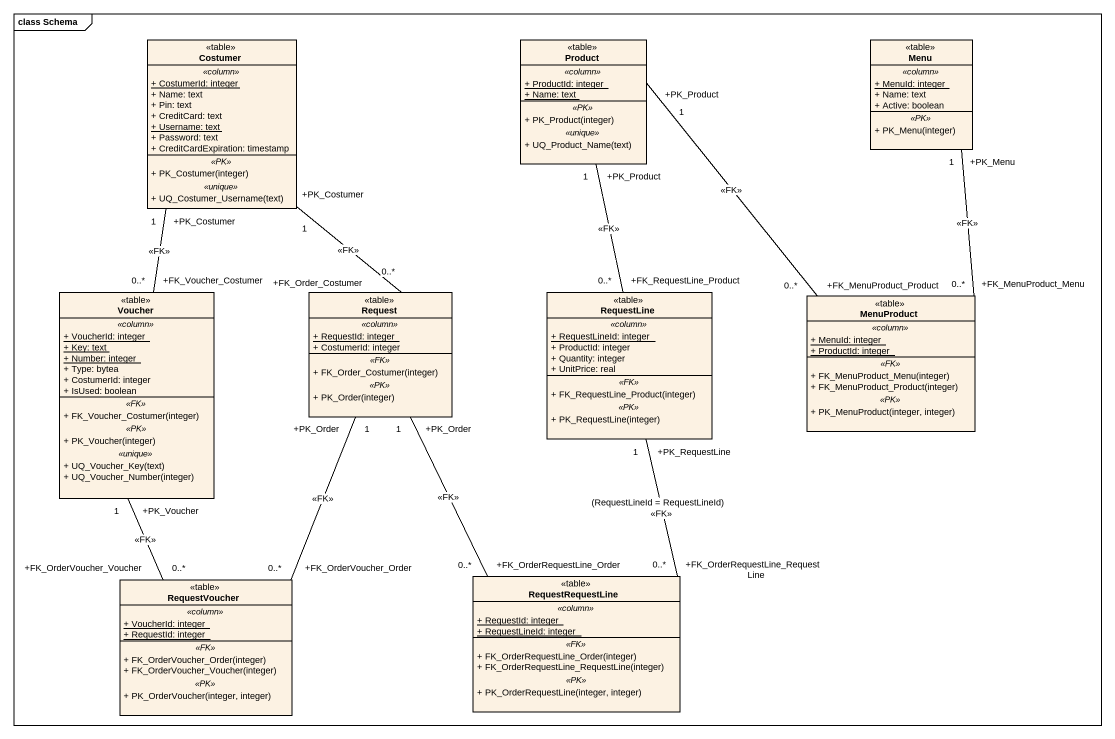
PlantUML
@startuml
mainframe class Schema
hide circle
hide empty members
skinparam classAttributeIconSize 0
class Costumer <<table>> {
  .. <<column>> ..
  {static} + CostumerId: integer
  + Name: text
  + Pin: text
  + CreditCard: text
  {static} + Username: text
  + Password: text
  + CreditCardExpiration: timestamp
  .. <<PK>> ..
  + PK_Costumer(integer)
  .. <<unique>> ..
  + UQ_Costumer_Username(text)
}
class Product <<table>> {
  .. <<column>> ..
  {static} + ProductId: integer
  {static} + Name: text
  .. <<PK>> ..
  + PK_Product(integer)
  .. <<unique>> ..
  + UQ_Product_Name(text)
}
class Menu <<table>> {
  .. <<column>> ..
  {static} + MenuId: integer
  + Name: text
  + Active: boolean
  .. <<PK>> ..
  + PK_Menu(integer)
}
class Voucher <<table>> {
  .. <<column>> ..
  {static} + VoucherId: integer
  {static} + Key: text
  {static} + Number: integer
  + Type: bytea
  + CostumerId: integer
  + IsUsed: boolean
  .. <<FK>> ..
  + FK_Voucher_Costumer(integer)
  .. <<PK>> ..
  + PK_Voucher(integer)
  .. <<unique>> ..
  + UQ_Voucher_Key(text)
  + UQ_Voucher_Number(integer)
}
class Request <<table>> {
  .. <<column>> ..
  {static} + RequestId: integer
  + CostumerId: integer
  .. <<FK>> ..
  + FK_Order_Costumer(integer)
  .. <<PK>> ..
  + PK_Order(integer)
}
class RequestLine <<table>> {
  .. <<column>> ..
  {static} + RequestLineId: integer
  + ProductId: integer
  + Quantity: integer
  + UnitPrice: real
  .. <<FK>> ..
  + FK_RequestLine_Product(integer)
  .. <<PK>> ..
  + PK_RequestLine(integer)
}
class MenuProduct <<table>> {
  .. <<column>> ..
  {static} + MenuId: integer
  {static} + ProductId: integer
  .. <<FK>> ..
  + FK_MenuProduct_Menu(integer)
  + FK_MenuProduct_Product(integer)
  .. <<PK>> ..
  + PK_MenuProduct(integer, integer)
}
class RequestVoucher <<table>> {
  .. <<column>> ..
  {static} + VoucherId: integer
  {static} + RequestId: integer
  .. <<FK>> ..
  + FK_OrderVoucher_Order(integer)
  + FK_OrderVoucher_Voucher(integer)
  .. <<PK>> ..
  + PK_OrderVoucher(integer, integer)
}
class RequestRequestLine <<table>> {
  .. <<column>> ..
  {static} + RequestId: integer
  {static} + RequestLineId: integer
  .. <<FK>> ..
  + FK_OrderRequestLine_Order(integer)
  + FK_OrderRequestLine_RequestLine(integer)
  .. <<PK>> ..
  + PK_OrderRequestLine(integer, integer)
}
Voucher "+FK_Voucher_Costumer\n0..*" -up- "+PK_Costumer\n1" Costumer : <<FK>>
Request "+FK_Order_Costumer\n0..*" -up- "+PK_Costumer\n1" Costumer : <<FK>>
RequestLine "+FK_RequestLine_Product\n0..*" -up- "+PK_Product\n1" Product : <<FK>>
MenuProduct "+FK_MenuProduct_Product\n0..*" -up- "+PK_Product\n1" Product : <<FK>>
MenuProduct "+FK_MenuProduct_Menu\n0..*" -up- "+PK_Menu\n1" Menu : <<FK>>
RequestVoucher "+FK_OrderVoucher_Voucher\n0..*" -up- "+PK_Voucher\n1" Voucher : <<FK>>
RequestVoucher "+FK_OrderVoucher_Order\n0..*" -up- "+PK_Order\n1" Request : <<FK>>
RequestRequestLine "+FK_OrderRequestLine_Order\n0..*" -up- "+PK_Order\n1" Request : <<FK>>
RequestRequestLine "+FK_OrderRequestLine_RequestLine\n0..*" -up- "+PK_RequestLine\n1" RequestLine : (RequestLineId = RequestLineId)\n<<FK>>
@enduml
